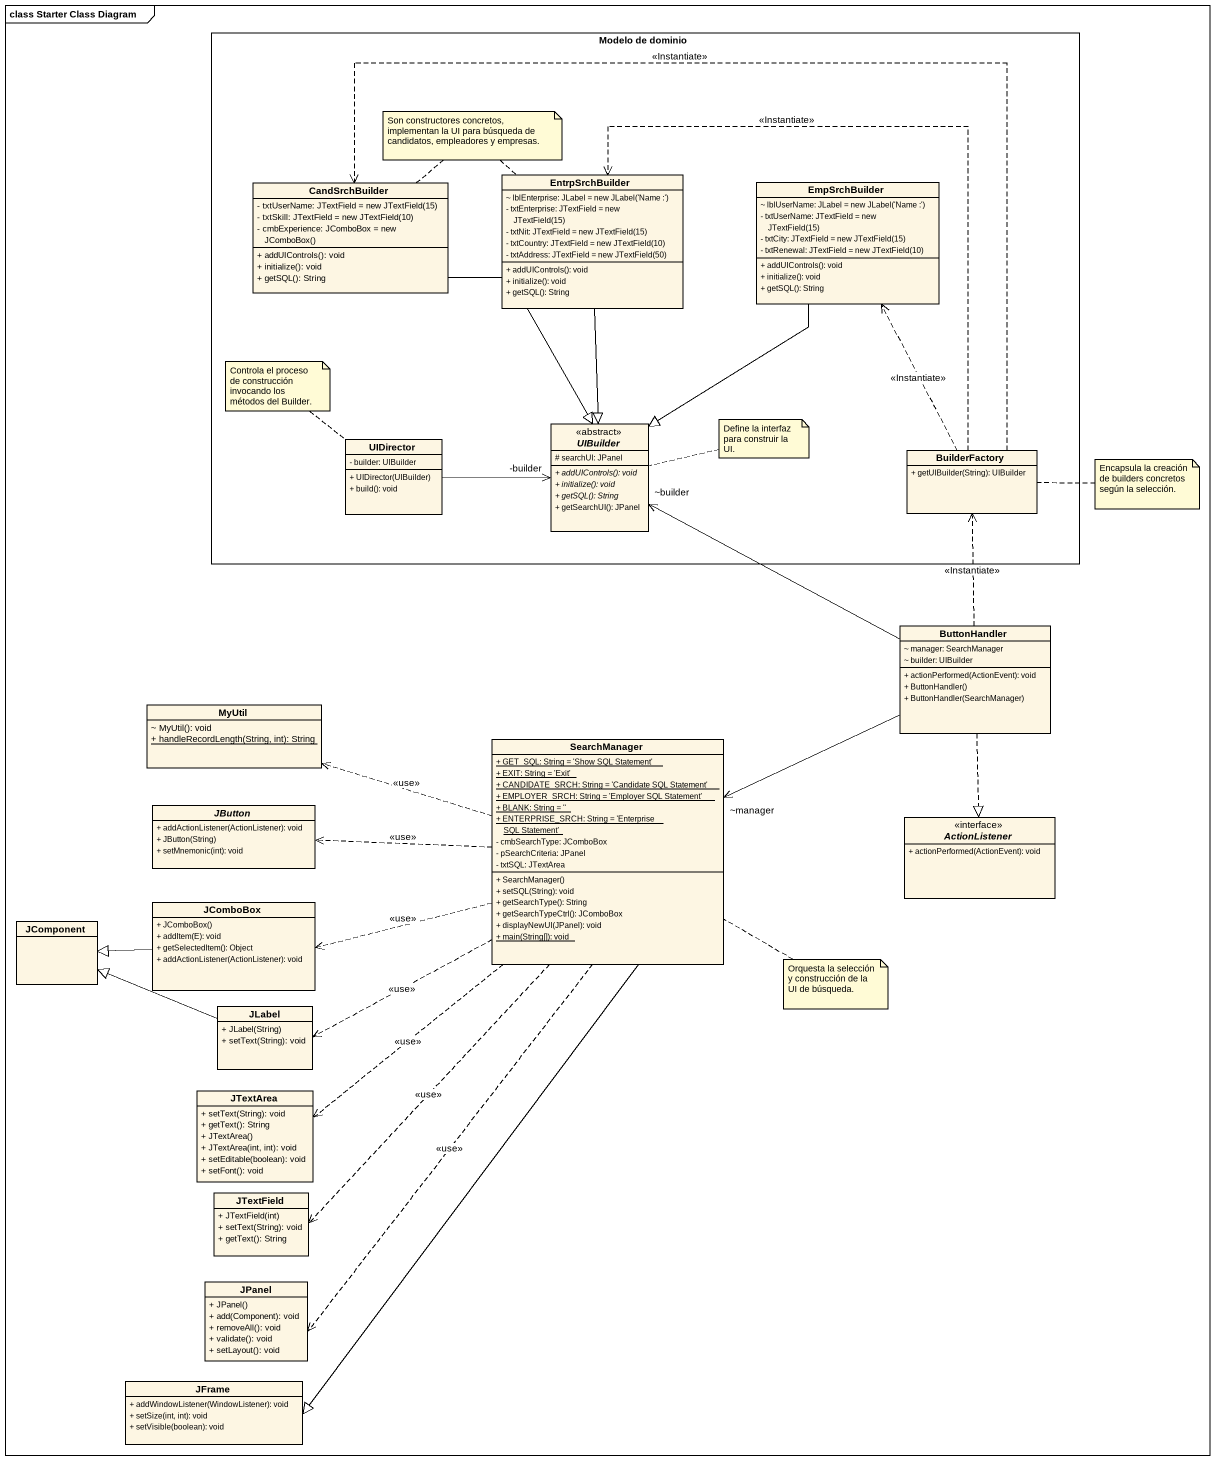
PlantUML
@startuml
mainframe class Starter Class Diagram
hide circle
hide empty members
skinparam classAttributeIconSize 0
rectangle "Modelo de dominio" as Modelo_de_dominio {
  class CandSrchBuilder {
    {field} - txtUserName: JTextField = new JTextField(15)
    {field} - txtSkill: JTextField = new JTextField(10)
    {field} - cmbExperience: JComboBox = new JComboBox()
    + addUIControls(): void
    + initialize(): void
    + getSQL(): String
  }
  class EntrpSrchBuilder {
    {field} ~ lblEnterprise: JLabel = new JLabel('Name :')
    {field} - txtEnterprise: JTextField = new JTextField(15)
    {field} - txtNit: JTextField = new JTextField(15)
    {field} - txtCountry: JTextField = new JTextField(10)
    {field} - txtAddress: JTextField = new JTextField(50)
    + addUIControls(): void
    + initialize(): void
    + getSQL(): String
  }
  class EmpSrchBuilder {
    {field} ~ lblUserName: JLabel = new JLabel('Name :')
    {field} - txtUserName: JTextField = new JTextField(15)
    {field} - txtCity: JTextField = new JTextField(15)
    {field} - txtRenewal: JTextField = new JTextField(10)
    + addUIControls(): void
    + initialize(): void
    + getSQL(): String
  }
  abstract class UIBuilder <<abstract>> {
    # searchUI: JPanel
    {abstract} + addUIControls(): void
    {abstract} + initialize(): void
    {abstract} + getSQL(): String
    + getSearchUI(): JPanel
  }
  class UIDirector {
    - builder: UIBuilder
    + UIDirector(UIBuilder)
    + build(): void
  }
  class BuilderFactory {
    + getUIBuilder(String): UIBuilder
  }
}
class ButtonHandler {
  ~ manager: SearchManager
  ~ builder: UIBuilder
  + actionPerformed(ActionEvent): void
  + ButtonHandler()
  + ButtonHandler(SearchManager)
}
class MyUtil {
  ~ MyUtil(): void
  {static} + handleRecordLength(String, int): String
}
class SearchManager {
  {static} + GET_SQL: String = 'Show SQL Statement'
  {static} + EXIT: String = 'Exit'
  {static} + CANDIDATE_SRCH: String = 'Candidate SQL Statement'
  {static} + EMPLOYER_SRCH: String = 'Employer SQL Statement'
  {static} + BLANK: String = ''
  {static} + ENTERPRISE_SRCH: String = 'Enterprise SQL Statement'
  - cmbSearchType: JComboBox
  - pSearchCriteria: JPanel
  - txtSQL: JTextArea
  + SearchManager()
  + setSQL(String): void
  + getSearchType(): String
  + getSearchTypeCtrl(): JComboBox
  + displayNewUI(JPanel): void
  {static} + main(String[]): void
}
abstract class JButton {
  + addActionListener(ActionListener): void
  + JButton(String)
  + setMnemonic(int): void
}
interface ActionListener {
  + actionPerformed(ActionEvent): void
}
class JComboBox {
  + JComboBox()
  + addItem(E): void
  + getSelectedItem(): Object
  + addActionListener(ActionListener): void
}
class JComponent
class JLabel {
  + JLabel(String)
  + setText(String): void
}
class JTextArea {
  + setText(String): void
  + getText(): String
  + JTextArea()
  + JTextArea(int, int): void
  + setEditable(boolean): void
  + setFont(): void
}
class JTextField {
  + JTextField(int)
  + setText(String): void
  + getText(): String
}
class JPanel {
  + JPanel()
  + add(Component): void
  + removeAll(): void
  + validate(): void
  + setLayout(): void
}
class JFrame {
  + addWindowListener(WindowListener): void
  + setSize(int, int): void
  + setVisible(boolean): void
}
CandSrchBuilder --|> UIBuilder
EntrpSrchBuilder --|> UIBuilder
EmpSrchBuilder --|> UIBuilder
UIDirector -right-> "-builder" UIBuilder
BuilderFactory .left.> CandSrchBuilder : <<Instantiate>>
BuilderFactory .up.> EntrpSrchBuilder : <<Instantiate>>
BuilderFactory .up.> EmpSrchBuilder : <<Instantiate>>
ButtonHandler -left-> "~builder" UIBuilder
ButtonHandler .up.> BuilderFactory : <<Instantiate>>
ButtonHandler -left-> "~manager" SearchManager
ButtonHandler ..|> ActionListener
SearchManager .left.> MyUtil : <<use>>
SearchManager .left.> JButton : <<use>>
SearchManager .left.> JComboBox : <<use>>
SearchManager .left.> JLabel : <<use>>
SearchManager ..> JTextArea : <<use>>
SearchManager ..> JTextField : <<use>>
SearchManager ..> JPanel : <<use>>
SearchManager --|> JFrame
JComboBox -left-|> JComponent
JLabel -left-|> JComponent
note as N1
  Son constructores concretos, implementan la UI para búsqueda de candidatos, empleadores y empresas.
end note
N1 .. CandSrchBuilder
N1 .. EntrpSrchBuilder
note top of UIDirector : Controla el proceso de construcción invocando los métodos del Builder.
note right of UIBuilder : Define la interfaz para construir la UI.
note right of BuilderFactory : Encapsula la creación de builders concretos según la selección.
note right of SearchManager : Orquesta la selección y construcción de la UI de búsqueda.
@enduml
